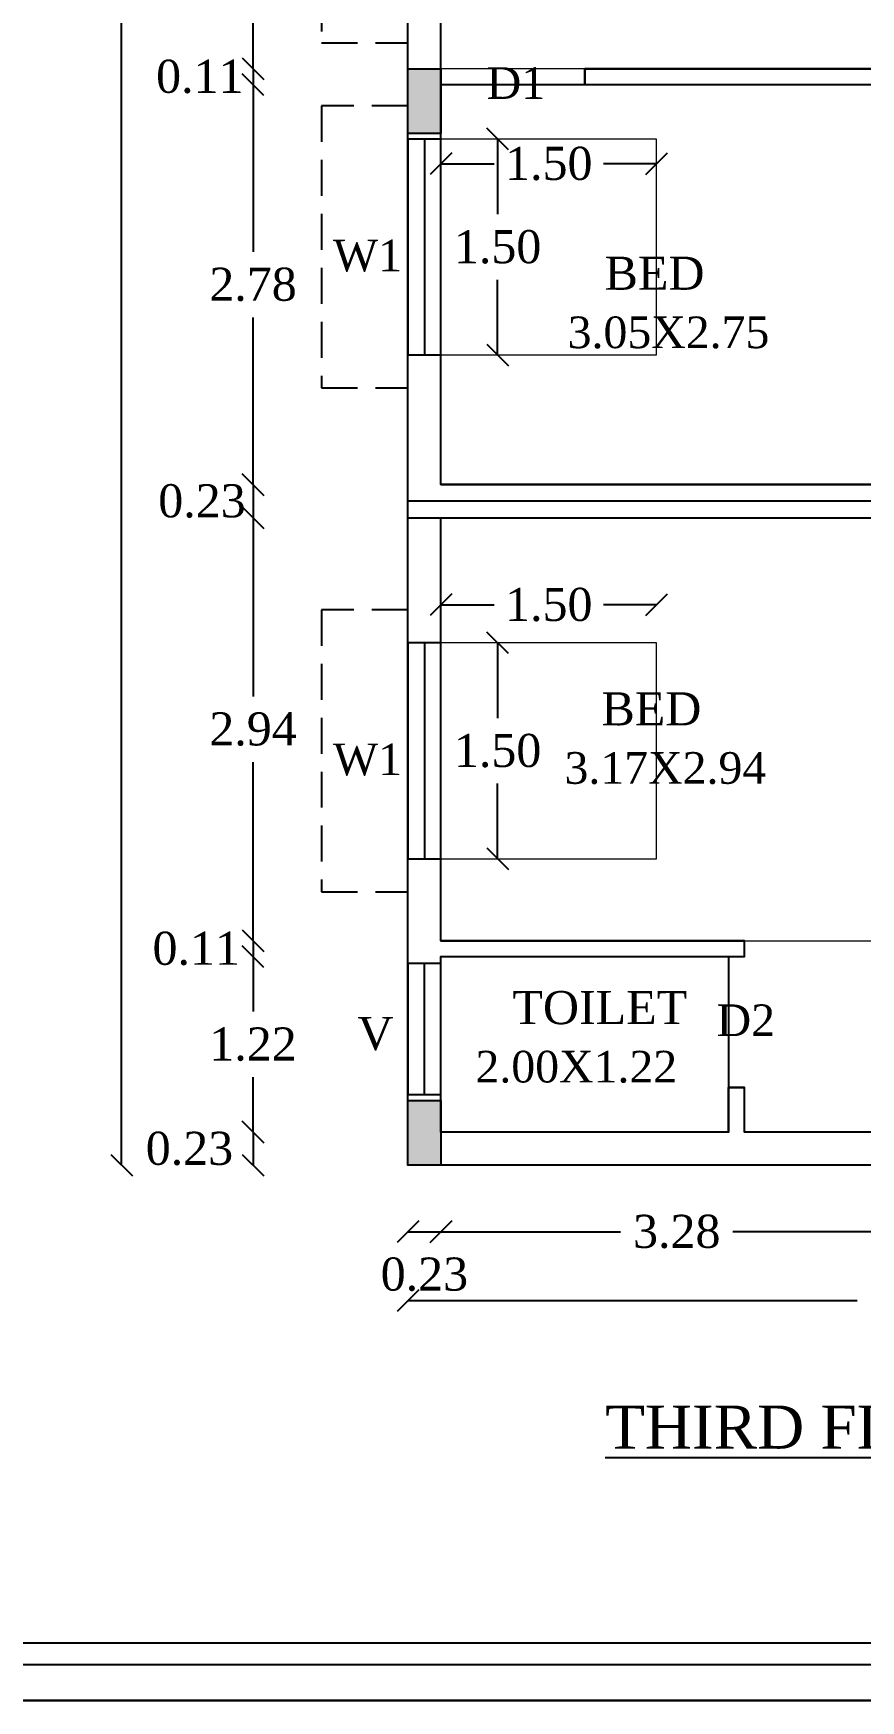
# Model space of a CAD drawing. Header units: metres. Extents: x 7608 to 7792, y -2400 to -2275.
# Drawn here: x 7679.7 to 7685.45, y -2335.22 to -2323.63 of the extents above; entities that cross this region are included whole.
import ezdxf

# ---------------------------------------------------------------- set-up
doc = ezdxf.new("R2010")
doc.units = ezdxf.units.M
doc.header["$MEASUREMENT"] = 0
doc.linetypes.add('HIDDEN', pattern=[0.375, 0.25, -0.125])
doc.layers.add('BLK_1_FLR_3_BLT_UP_AREA', color=1, linetype='Continuous', plot=False)
doc.layers.add('BLK_1_FLR_3_UNITFA_3', color=1, linetype='Continuous', plot=False)
for name, color, linetype in [('BLK_1_FLR_3_CARPET_AREA', 10, 'Continuous'), ('BLK_1_FLR_3_REGULAR_ROOM_6', 117, 'Continuous'), ('BLK_1_FLR_3_ROOF_AREA', 7, 'Continuous'), ('BLK_1_FLR_3_WC_BATH', 223, 'Continuous'), ('FLOOR-STILT', 7, 'Continuous')]:
    doc.layers.add(name, color=color, linetype=linetype)
for name, color, linetype, lineweight in [('BLK_1_FLR_3_KITCHEN', 163, 'Continuous', 0), ('BLK_1_FLR_3_REGULAR_ROOM_7', 234, 'Continuous', 0), ('BLK_1_FLR_3_ROOM_1_LIGHT_VENTILATION_1', 232, 'Continuous', 0), ('BLK_1_FLR_3_UNITFA_4', 163, 'Continuous', 0)]:
    doc.layers.add(name, color=color, linetype=linetype, lineweight=lineweight)
doc.styles.add('Isa-', font='times.ttf')
doc.styles.add('STYLE2', font='times.ttf')
doc.dimstyles.new('ISO-25', dxfattribs={"dimscale": 0, "dimtxt": 0.23, "dimasz": 0.15, "dimexe": 1.25, "dimexo": 0.625, "dimgap": 0.11, "dimtad": 0, "dimtih": 1, "dimtoh": 1, "dimzin": 1, "dimdsep": 46, "dimtxsty": 'STYLE2', "dimblk": 'OBLIQUE', "dimcen": 0, "dimse1": 1, "dimse2": 1, "dimclrd": 1, "dimclrt": 3, "dimadec": 0, "dimazin": 2, "dimtfac": 1, "dimtix": 1, "dimtofl": 0, "dimtmove": 0, "dimatfit": 3, "dimfxl": 0, "dimtolj": 1, "dimarcsym": 0})

# ---------------------------------------------------------------- blocks, each defined once
blk = doc.blocks.new('_Oblique')
at = {"color": 0, "linetype": 'ByBlock', "lineweight": -2}
blk.add_line((-0.5, -0.5), (0.5, 0.5), dxfattribs=at)
blk = doc.blocks.new('*D147')
at = {"color": 1, "lineweight": -2}
for p, q in [((7681.225, -2321.881), (7681.225, -2322.654)), ((7681.225, -2323.881), (7681.225, -2323.109))]:
    blk.add_line(p, q, dxfattribs=at)
at = {"layer": 'Defpoints', "color": 0}
for p in [(7683.858, -2321.881), (7681.225, -2323.881), (7684.392, -2323.881)]:
    blk.add_point(p, dxfattribs=at)
at = {"color": 1, "lineweight": -2, "xscale": 0.15, "yscale": 0.15, "zscale": 0.15}
for p, rotation in [((7681.225, -2321.881), 90), ((7681.225, -2323.881), 270)]:
    blk.add_blockref('_Oblique', p, dxfattribs=dict(at, rotation=rotation))
at = {"color": 3, "insert": (7681.225, -2322.881), "char_height": 0.23, "attachment_point": 5, "style": 'STYLE2'}
blk.add_mtext('\\A1;2.00', dxfattribs=at)
blk = doc.blocks.new('*D148')
at = {"color": 1, "lineweight": -2}
for p, q in [((7681.225, -2323.881), (7681.225, -2323.731)), ((7681.225, -2323.881), (7681.225, -2323.991)), ((7681.225, -2323.991), (7681.225, -2324.141))]:
    blk.add_line(p, q, dxfattribs=at)
at = {"layer": 'Defpoints', "color": 0}
for p in [(7684.392, -2323.881), (7681.225, -2323.991), (7684.392, -2323.991)]:
    blk.add_point(p, dxfattribs=at)
at = {"color": 1, "lineweight": -2, "xscale": 0.15, "yscale": 0.15, "zscale": 0.15}
for p, rotation in [((7681.225, -2323.881), 270), ((7681.225, -2323.991), 90)]:
    blk.add_blockref('_Oblique', p, dxfattribs=dict(at, rotation=rotation))
at = {"color": 3, "insert": (7680.855, -2323.936), "char_height": 0.23, "attachment_point": 5, "style": 'STYLE2'}
blk.add_mtext('\\A1;0.11', dxfattribs=at)
blk = doc.blocks.new('*D149')
at = {"color": 1, "lineweight": -2}
for p, q in [((7681.225, -2323.991), (7681.225, -2325.154)), ((7681.225, -2326.771), (7681.225, -2325.609))]:
    blk.add_line(p, q, dxfattribs=at)
at = {"layer": 'Defpoints', "color": 0}
for p in [(7684.392, -2323.991), (7681.225, -2326.771), (7684.32, -2326.771)]:
    blk.add_point(p, dxfattribs=at)
at = {"color": 1, "lineweight": -2, "xscale": 0.15, "yscale": 0.15, "zscale": 0.15}
for p, rotation in [((7681.225, -2323.991), 90), ((7681.225, -2326.771), 270)]:
    blk.add_blockref('_Oblique', p, dxfattribs=dict(at, rotation=rotation))
at = {"color": 3, "insert": (7681.225, -2325.381), "char_height": 0.23, "attachment_point": 5, "style": 'STYLE2'}
blk.add_mtext('\\A1;2.78', dxfattribs=at)
blk = doc.blocks.new('*D150')
at = {"color": 1, "lineweight": -2}
blk.add_line((7681.225, -2326.771), (7681.225, -2327.001), dxfattribs=at)
at = {"layer": 'Defpoints', "color": 0}
for p in [(7684.32, -2326.771), (7681.225, -2327.001), (7684.31, -2327.001)]:
    blk.add_point(p, dxfattribs=at)
at = {"color": 1, "lineweight": -2, "xscale": 0.15, "yscale": 0.15, "zscale": 0.15}
for p, rotation in [((7681.225, -2326.771), 90), ((7681.225, -2327.001), 270)]:
    blk.add_blockref('_Oblique', p, dxfattribs=dict(at, rotation=rotation))
at = {"color": 3, "insert": (7680.87, -2326.886), "char_height": 0.23, "attachment_point": 5, "style": 'STYLE2'}
blk.add_mtext('\\A1;0.23', dxfattribs=at)
blk = doc.blocks.new('*D151')
at = {"color": 1, "lineweight": -2}
for p, q in [((7681.225, -2327.001), (7681.225, -2328.244)), ((7681.225, -2329.941), (7681.225, -2328.699))]:
    blk.add_line(p, q, dxfattribs=at)
at = {"layer": 'Defpoints', "color": 0}
for p in [(7684.31, -2327.001), (7681.225, -2329.941), (7683.391, -2329.941)]:
    blk.add_point(p, dxfattribs=at)
at = {"color": 1, "lineweight": -2, "xscale": 0.15, "yscale": 0.15, "zscale": 0.15}
for p, rotation in [((7681.225, -2327.001), 90), ((7681.225, -2329.941), 270)]:
    blk.add_blockref('_Oblique', p, dxfattribs=dict(at, rotation=rotation))
at = {"color": 3, "insert": (7681.225, -2328.471), "char_height": 0.23, "attachment_point": 5, "style": 'STYLE2'}
blk.add_mtext('\\A1;2.94', dxfattribs=at)
blk = doc.blocks.new('*D152')
at = {"color": 1, "lineweight": -2}
for p, q in [((7681.225, -2329.941), (7681.225, -2329.791)), ((7681.225, -2329.941), (7681.225, -2330.051)), ((7681.225, -2330.051), (7681.225, -2330.201))]:
    blk.add_line(p, q, dxfattribs=at)
at = {"layer": 'Defpoints', "color": 0}
for p in [(7683.391, -2329.941), (7681.225, -2330.051), (7683.398, -2330.051)]:
    blk.add_point(p, dxfattribs=at)
at = {"color": 1, "lineweight": -2, "xscale": 0.15, "yscale": 0.15, "zscale": 0.15}
for p, rotation in [((7681.225, -2329.941), 270), ((7681.225, -2330.051), 90)]:
    blk.add_blockref('_Oblique', p, dxfattribs=dict(at, rotation=rotation))
at = {"color": 3, "insert": (7680.83, -2329.996), "char_height": 0.23, "attachment_point": 5, "style": 'STYLE2'}
blk.add_mtext('\\A1;0.11', dxfattribs=at)
blk = doc.blocks.new('*D153')
at = {"color": 1, "lineweight": -2}
for p, q in [((7681.225, -2330.051), (7681.225, -2330.434)), ((7681.225, -2331.271), (7681.225, -2330.889))]:
    blk.add_line(p, q, dxfattribs=at)
at = {"layer": 'Defpoints', "color": 0}
for p in [(7683.398, -2330.051), (7681.225, -2331.271), (7683.359, -2331.271)]:
    blk.add_point(p, dxfattribs=at)
at = {"color": 1, "lineweight": -2, "xscale": 0.15, "yscale": 0.15, "zscale": 0.15}
for p, rotation in [((7681.225, -2330.051), 90), ((7681.225, -2331.271), 270)]:
    blk.add_blockref('_Oblique', p, dxfattribs=dict(at, rotation=rotation))
at = {"color": 3, "insert": (7681.225, -2330.661), "char_height": 0.23, "attachment_point": 5, "style": 'STYLE2'}
blk.add_mtext('\\A1;1.22', dxfattribs=at)
blk = doc.blocks.new('*D154')
at = {"color": 1, "lineweight": -2}
blk.add_line((7681.225, -2331.271), (7681.225, -2331.501), dxfattribs=at)
at = {"layer": 'Defpoints', "color": 0}
for p in [(7683.359, -2331.271), (7681.225, -2331.501), (7683.372, -2331.501)]:
    blk.add_point(p, dxfattribs=at)
at = {"color": 1, "lineweight": -2, "xscale": 0.15, "yscale": 0.15, "zscale": 0.15}
for p, rotation in [((7681.225, -2331.271), 90), ((7681.225, -2331.501), 270)]:
    blk.add_blockref('_Oblique', p, dxfattribs=dict(at, rotation=rotation))
at = {"color": 3, "insert": (7680.783, -2331.386), "char_height": 0.23, "attachment_point": 5, "style": 'STYLE2'}
blk.add_mtext('\\A1;0.23', dxfattribs=at)
blk = doc.blocks.new('*D161')
at = {"color": 1, "lineweight": -2}
for p, q in [((7680.311, -2300.561), (7680.311, -2315.804)), ((7680.311, -2331.501), (7680.311, -2316.259))]:
    blk.add_line(p, q, dxfattribs=at)
at = {"layer": 'Defpoints', "color": 0}
for p in [(7680.311, -2300.561), (7685.049, -2300.561), (7685.049, -2331.501)]:
    blk.add_point(p, dxfattribs=at)
at = {"color": 1, "lineweight": -2, "xscale": 0.15, "yscale": 0.15, "zscale": 0.15}
for p, rotation in [((7680.311, -2300.561), 90), ((7680.311, -2331.501), 270)]:
    blk.add_blockref('_Oblique', p, dxfattribs=dict(at, rotation=rotation))
at = {"color": 3, "insert": (7680.311, -2316.031), "char_height": 0.23, "attachment_point": 5, "style": 'STYLE2'}
blk.add_mtext('\\A1;30.94', dxfattribs=at)
blk = doc.blocks.new('*D187')
at = {"color": 1, "lineweight": -2}
blk.add_line((7682.302, -2331.963), (7682.532, -2331.963), dxfattribs=at)
at = {"layer": 'Defpoints', "color": 0}
for p in [(7682.302, -2331.01), (7682.532, -2331.01), (7682.532, -2331.963)]:
    blk.add_point(p, dxfattribs=at)
at = {"color": 1, "lineweight": -2, "xscale": 0.15, "yscale": 0.15, "zscale": 0.15, "rotation": 180}
blk.add_blockref('_Oblique', (7682.302, -2331.963), dxfattribs=at)
at = {"color": 1, "lineweight": -2, "xscale": 0.15, "yscale": 0.15, "zscale": 0.15}
blk.add_blockref('_Oblique', (7682.532, -2331.963), dxfattribs=at)
at = {"color": 3, "insert": (7682.417, -2332.26), "char_height": 0.23, "attachment_point": 5, "style": 'STYLE2'}
blk.add_mtext('\\A1;0.23', dxfattribs=at)
blk = doc.blocks.new('*D188')
at = {"color": 1, "lineweight": -2}
for p, q in [((7682.532, -2331.963), (7683.781, -2331.963)), ((7685.812, -2331.963), (7684.562, -2331.963))]:
    blk.add_line(p, q, dxfattribs=at)
at = {"layer": 'Defpoints', "color": 0}
for p in [(7682.532, -2331.01), (7685.812, -2331.501), (7685.812, -2331.963)]:
    blk.add_point(p, dxfattribs=at)
at = {"color": 1, "lineweight": -2, "xscale": 0.15, "yscale": 0.15, "zscale": 0.15, "rotation": 180}
blk.add_blockref('_Oblique', (7682.532, -2331.963), dxfattribs=at)
at = {"color": 1, "lineweight": -2, "xscale": 0.15, "yscale": 0.15, "zscale": 0.15}
blk.add_blockref('_Oblique', (7685.812, -2331.963), dxfattribs=at)
at = {"color": 3, "insert": (7684.172, -2331.963), "char_height": 0.23, "attachment_point": 5, "style": 'STYLE2'}
blk.add_mtext('\\A1;3.28', dxfattribs=at)
blk = doc.blocks.new('*D190')
at = {"color": 1, "lineweight": -2}
for p, q in [((7682.302, -2332.442), (7685.427, -2332.442)), ((7689.312, -2332.442), (7686.187, -2332.442))]:
    blk.add_line(p, q, dxfattribs=at)
at = {"layer": 'Defpoints', "color": 0}
for p in [(7682.302, -2331.501), (7689.312, -2331.501), (7689.312, -2332.442)]:
    blk.add_point(p, dxfattribs=at)
at = {"color": 1, "lineweight": -2, "xscale": 0.15, "yscale": 0.15, "zscale": 0.15, "rotation": 180}
blk.add_blockref('_Oblique', (7682.302, -2332.442), dxfattribs=at)
at = {"color": 1, "lineweight": -2, "xscale": 0.15, "yscale": 0.15, "zscale": 0.15}
blk.add_blockref('_Oblique', (7689.312, -2332.442), dxfattribs=at)
at = {"color": 3, "insert": (7685.807, -2332.442), "char_height": 0.23, "attachment_point": 5, "style": 'STYLE2'}
blk.add_mtext('\\A1;7.01', dxfattribs=at)
blk = doc.blocks.new('*D434')
at = {"layer": 'BLK_1_FLR_3_ROOM_1_LIGHT_VENTILATION_1', "color": 232, "lineweight": -2}
for p, q in [((7682.532, -2324.541), (7682.901, -2324.541)), ((7684.032, -2324.541), (7683.663, -2324.541))]:
    blk.add_line(p, q, dxfattribs=at)
at = {"layer": 'Defpoints', "color": 0}
for p in [(7682.532, -2324.37), (7684.032, -2324.37), (7682.532, -2324.541)]:
    blk.add_point(p, dxfattribs=at)
at = {"layer": 'BLK_1_FLR_3_ROOM_1_LIGHT_VENTILATION_1', "color": 232, "lineweight": -2, "xscale": 0.15, "yscale": 0.15, "zscale": 0.15, "rotation": 180}
blk.add_blockref('_Oblique', (7682.532, -2324.541), dxfattribs=at)
at = {"layer": 'BLK_1_FLR_3_ROOM_1_LIGHT_VENTILATION_1', "color": 232, "lineweight": -2, "xscale": 0.15, "yscale": 0.15, "zscale": 0.15}
blk.add_blockref('_Oblique', (7684.032, -2324.541), dxfattribs=at)
at = {"layer": 'BLK_1_FLR_3_ROOM_1_LIGHT_VENTILATION_1', "color": 232, "insert": (7683.282, -2324.541), "char_height": 0.23, "attachment_point": 5, "style": 'STYLE2'}
blk.add_mtext('\\A1;1.50', dxfattribs=at)
blk = doc.blocks.new('*D435')
at = {"layer": 'BLK_1_FLR_3_ROOM_1_LIGHT_VENTILATION_1', "color": 232, "lineweight": -2}
for p, q in [((7682.926, -2324.37), (7682.926, -2324.892)), ((7682.926, -2325.87), (7682.926, -2325.347))]:
    blk.add_line(p, q, dxfattribs=at)
at = {"layer": 'Defpoints', "color": 0}
for p in [(7684.032, -2324.37), (7682.926, -2325.87), (7684.032, -2325.87)]:
    blk.add_point(p, dxfattribs=at)
at = {"layer": 'BLK_1_FLR_3_ROOM_1_LIGHT_VENTILATION_1', "color": 232, "lineweight": -2, "xscale": 0.15, "yscale": 0.15, "zscale": 0.15}
for p, rotation in [((7682.926, -2324.37), 90), ((7682.926, -2325.87), 270)]:
    blk.add_blockref('_Oblique', p, dxfattribs=dict(at, rotation=rotation))
at = {"layer": 'BLK_1_FLR_3_ROOM_1_LIGHT_VENTILATION_1', "color": 232, "insert": (7682.926, -2325.12), "char_height": 0.23, "attachment_point": 5, "style": 'STYLE2'}
blk.add_mtext('\\A1;1.50', dxfattribs=at)
blk = doc.blocks.new('*D436')
at = {"layer": 'BLK_1_FLR_3_ROOM_1_LIGHT_VENTILATION_1', "color": 232, "lineweight": -2}
for p, q in [((7682.532, -2327.606), (7682.901, -2327.606)), ((7684.032, -2327.606), (7683.663, -2327.606))]:
    blk.add_line(p, q, dxfattribs=at)
at = {"layer": 'Defpoints', "color": 0}
for p in [(7682.532, -2327.606), (7682.532, -2327.871), (7684.032, -2327.871)]:
    blk.add_point(p, dxfattribs=at)
at = {"layer": 'BLK_1_FLR_3_ROOM_1_LIGHT_VENTILATION_1', "color": 232, "lineweight": -2, "xscale": 0.15, "yscale": 0.15, "zscale": 0.15, "rotation": 180}
blk.add_blockref('_Oblique', (7682.532, -2327.606), dxfattribs=at)
at = {"layer": 'BLK_1_FLR_3_ROOM_1_LIGHT_VENTILATION_1', "color": 232, "lineweight": -2, "xscale": 0.15, "yscale": 0.15, "zscale": 0.15}
blk.add_blockref('_Oblique', (7684.032, -2327.606), dxfattribs=at)
at = {"layer": 'BLK_1_FLR_3_ROOM_1_LIGHT_VENTILATION_1', "color": 232, "insert": (7683.282, -2327.606), "char_height": 0.23, "attachment_point": 5, "style": 'STYLE2'}
blk.add_mtext('\\A1;1.50', dxfattribs=at)
blk = doc.blocks.new('*D437')
at = {"layer": 'BLK_1_FLR_3_ROOM_1_LIGHT_VENTILATION_1', "color": 232, "lineweight": -2}
for p, q in [((7682.926, -2327.871), (7682.926, -2328.394)), ((7682.926, -2329.371), (7682.926, -2328.848))]:
    blk.add_line(p, q, dxfattribs=at)
at = {"layer": 'Defpoints', "color": 0}
for p in [(7684.032, -2327.871), (7682.926, -2329.371), (7684.032, -2329.371)]:
    blk.add_point(p, dxfattribs=at)
at = {"layer": 'BLK_1_FLR_3_ROOM_1_LIGHT_VENTILATION_1', "color": 232, "lineweight": -2, "xscale": 0.15, "yscale": 0.15, "zscale": 0.15}
for p, rotation in [((7682.926, -2327.871), 90), ((7682.926, -2329.371), 270)]:
    blk.add_blockref('_Oblique', p, dxfattribs=dict(at, rotation=rotation))
at = {"layer": 'BLK_1_FLR_3_ROOM_1_LIGHT_VENTILATION_1', "color": 232, "insert": (7682.926, -2328.621), "char_height": 0.23, "attachment_point": 5, "style": 'STYLE2'}
blk.add_mtext('\\A1;1.50', dxfattribs=at)

msp = doc.modelspace()

# ---------------------------------------------------------------- hatches: boundary and pattern name
h = msp.add_hatch(color=5)
h.dxf.hatch_style = 1
h.paths.add_polyline_path([(7682.30192, -2324.33125), (7682.53192, -2324.33125), (7682.53192, -2323.88125), (7682.30192, -2323.88125)])
h = msp.add_hatch(color=5)
h.dxf.hatch_style = 1
h.paths.add_polyline_path([(7682.30192, -2331.50125), (7682.53192, -2331.50125), (7682.53192, -2331.05125), (7682.30192, -2331.05125)])

# ---------------------------------------------------------------- linework, layer by layer
for p, q in [((7682.53192, -2326.77125), (7682.53192, -2318.80125)), ((7683.53192, -2323.88125), (7686.41192, -2323.88125)), ((7683.53192, -2323.99125), (7683.53192, -2323.88125)), ((7683.53192, -2323.99125), (7685.58192, -2323.99125)), ((7682.53192, -2326.77125), (7685.58192, -2326.77125)), ((7682.30192, -2327.00125), (7685.81192, -2327.00125)), ((7682.53192, -2329.94125), (7682.53192, -2327.00125)), ((7682.53192, -2329.94125), (7684.64192, -2329.94125)), ((7684.64192, -2330.05125), (7684.64192, -2329.94125)), ((7682.53192, -2330.05125), (7684.64192, -2330.05125)), ((7682.53192, -2331.27125), (7682.53192, -2330.05125)), ((7684.53192, -2330.96125), (7684.64192, -2330.96125)), ((7684.53192, -2331.27125), (7684.53192, -2330.96125)), ((7684.64192, -2331.27125), (7684.64192, -2330.96125)), ((7684.53192, -2331.27125), (7682.53192, -2331.27125)), ((7685.70192, -2331.27125), (7684.64192, -2331.27125))]:
    msp.add_line(p, q)
at = {"color": 2}
for p, q in [((7682.41692, -2324.36963), (7682.41692, -2325.86963)), ((7682.41692, -2327.87113), (7682.41692, -2329.37113)), ((7682.41692, -2331.00993), (7682.41692, -2330.09993))]:
    msp.add_line(p, q, dxfattribs=at)
at = {"color": 4}
for points in [[(7654.99647, -2275.22286), (7747.87877, -2275.22286), (7747.87877, -2335.22229), (7654.99647, -2335.22229)], [(7655.24647, -2275.47286), (7747.62877, -2275.47286), (7747.62877, -2334.97229), (7655.24647, -2334.97229)], [(7655.39647, -2275.62286), (7747.47877, -2275.62286), (7747.47877, -2334.82229), (7655.39647, -2334.82229)]]:
    msp.add_lwpolyline(points, close=True, dxfattribs=at)
msp.add_lwpolyline([(7682.30192, -2300.56125), (7689.31192, -2300.56125), (7689.31192, -2331.50125), (7682.30192, -2331.50125)], close=True)
at = {"color": 2, "linetype": 'HIDDEN'}
for points in [[(7682.30192, -2321.87125), (7681.70192, -2321.87125), (7681.70192, -2323.70125), (7682.30192, -2323.70125)], [(7682.30192, -2324.13963), (7681.70192, -2324.13963), (7681.70192, -2326.09963), (7682.30192, -2326.09963)], [(7682.30192, -2327.64113), (7681.70192, -2327.64113), (7681.70192, -2329.60113), (7682.30192, -2329.60113)]]:
    msp.add_lwpolyline(points, dxfattribs=at)
at = {"color": 5}
for points in [[(7682.30192, -2323.88125), (7682.53192, -2323.88125), (7682.53192, -2324.33125), (7682.30192, -2324.33125)], [(7682.30192, -2331.05125), (7682.53192, -2331.05125), (7682.53192, -2331.50125), (7682.30192, -2331.50125)]]:
    msp.add_lwpolyline(points, close=True, dxfattribs=at)
at = {"color": 2}
for points in [[(7682.30192, -2325.86963), (7682.53192, -2325.86963), (7682.53192, -2324.36963), (7682.30192, -2324.36963)], [(7682.30192, -2329.37113), (7682.53192, -2329.37113), (7682.53192, -2327.87113), (7682.30192, -2327.87113)], [(7682.53192, -2330.09993), (7682.30192, -2330.09993), (7682.30192, -2331.00993), (7682.53192, -2331.00993)]]:
    msp.add_lwpolyline(points, close=True, dxfattribs=at)
at = {"layer": 'BLK_1_FLR_3_BLT_UP_AREA', "color": 3}
msp.add_lwpolyline([(7682.30192, -2300.56125), (7689.31192, -2300.56125), (7689.31192, -2331.50125), (7682.30192, -2331.50125)], close=True, dxfattribs=at)
at = {"layer": 'BLK_1_FLR_3_CARPET_AREA', "color": 25}
msp.add_lwpolyline([(7682.53192, -2317.36125), (7684.66192, -2317.36125), (7684.66192, -2318.80125), (7686.41192, -2318.80125), (7686.41192, -2321.77125), (7683.53192, -2321.77125), (7683.53192, -2321.88125), (7686.41192, -2321.88125), (7686.41192, -2323.88125), (7683.53192, -2323.88125), (7683.53192, -2323.99125), (7685.58192, -2323.99125), (7685.58192, -2326.77125), (7682.53192, -2326.77125), (7682.53192, -2318.80125), (7683.75192, -2318.80125), (7683.75192, -2318.69125), (7682.53192, -2318.69125)], close=True, dxfattribs=at)
msp.add_lwpolyline([(7685.70192, -2331.27125), (7684.64192, -2331.27125), (7684.64192, -2330.96125), (7684.53192, -2330.96125), (7684.53192, -2331.27125), (7682.53192, -2331.27125), (7682.53192, -2330.05125), (7684.64192, -2330.05125), (7684.64192, -2329.94125), (7682.53192, -2329.94125), (7682.53192, -2327.00125), (7685.81192, -2327.00125)], dxfattribs=at)
at = {"layer": 'BLK_1_FLR_3_KITCHEN', "color": 1}
msp.add_lwpolyline([(7686.41192, -2323.88125), (7682.53192, -2323.88125), (7682.53192, -2321.88125), (7686.41192, -2321.88125)], close=True, dxfattribs=at)
at = {"layer": 'BLK_1_FLR_3_REGULAR_ROOM_6', "color": 1}
msp.add_lwpolyline([(7685.58192, -2326.77125), (7682.53192, -2326.77125), (7682.53192, -2323.99125), (7685.58192, -2323.99125)], close=True, dxfattribs=at)
msp.add_lwpolyline([(7685.58192, -2326.77125), (7682.53192, -2326.77125), (7682.53192, -2323.99125), (7685.58192, -2323.99125)], close=True, dxfattribs=at)
at = {"layer": 'BLK_1_FLR_3_REGULAR_ROOM_7', "color": 1}
msp.add_lwpolyline([(7682.53192, -2329.94125), (7685.70192, -2329.94125), (7685.70192, -2327.00125), (7682.53192, -2327.00125)], close=True, dxfattribs=at)
at = {"layer": 'BLK_1_FLR_3_ROOF_AREA', "color": 54}
msp.add_lwpolyline([(7682.30192, -2300.56125), (7689.31192, -2300.56125), (7689.31192, -2331.50125), (7682.30192, -2331.50125)], close=True, dxfattribs=at)
at = {"layer": 'BLK_1_FLR_3_ROOM_1_LIGHT_VENTILATION_1', "color": 232}
for points in [[(7682.53192, -2325.86963), (7684.03192, -2325.86963), (7684.03192, -2324.36963), (7682.53192, -2324.36963)], [(7682.53192, -2329.37113), (7684.03192, -2329.37113), (7684.03192, -2327.87113), (7682.53192, -2327.87113)]]:
    msp.add_lwpolyline(points, close=True, dxfattribs=at)
at = {"layer": 'BLK_1_FLR_3_UNITFA_3', "color": 234}
msp.add_lwpolyline([(7682.30192, -2317.24742), (7684.89192, -2317.24742), (7684.89192, -2318.57125), (7686.64192, -2318.57125), (7686.64192, -2323.88125), (7686.64192, -2323.99625), (7685.81192, -2323.99625), (7685.69692, -2323.99625), (7685.69692, -2326.77125), (7685.69692, -2326.88625), (7682.30192, -2326.88625)], close=True, dxfattribs=at)
at = {"layer": 'BLK_1_FLR_3_UNITFA_4', "color": 234}
msp.add_lwpolyline([(7682.30192, -2326.88625), (7685.69692, -2326.88625), (7685.69692, -2323.99625), (7686.64192, -2323.99625), (7686.64192, -2321.77125), (7689.31192, -2321.77125), (7689.31192, -2331.50125), (7682.30192, -2331.50125), (7682.30192, -2331.50125)], close=True, dxfattribs=at)
at = {"layer": 'BLK_1_FLR_3_WC_BATH', "color": 3}
msp.add_lwpolyline([(7684.53192, -2331.27125), (7682.53192, -2331.27125), (7682.53192, -2330.05125), (7684.53192, -2330.05125)], close=True, dxfattribs=at)
at = {"layer": 'FLOOR-STILT', "color": 64}
msp.add_lwpolyline([(7654.99647, -2335.22229), (7747.87877, -2335.22229), (7747.87877, -2275.22286), (7654.99647, -2275.22286)], close=True, dxfattribs=at)

# ---------------------------------------------------------------- texts
at = {"color": 2, "style": 'Isa-'}
for s, p in [('D1', (7682.85064, -2324.09036)), ('D2', (7684.44931, -2330.60361))]:
    msp.add_text(s, height=0.22, dxfattribs=at).set_placement(p)
at = {"color": 2, "linetype": 'HIDDEN', "style": 'Isa-'}
for s, height, p in [('W1', 0.22, (7681.78187, -2325.28889)), ('W1', 0.22, (7681.78187, -2328.79039)), ('V', 0.23, (7681.95097, -2330.70065))]:
    msp.add_text(s, height=height, dxfattribs=at).set_placement(p)
at = {"color": 6, "style": 'Isa-'}
for s, p in [('BED', (7683.67013, -2325.4171)), ('BED', (7683.64836, -2328.44445)), ('TOILET', (7683.02918, -2330.52053))]:
    msp.add_text(s, height=0.23, dxfattribs=at).set_placement(p)
at = {"color": 3, "style": 'Isa-'}
for s, p in [('3.05X2.75', (7683.41302, -2325.82279)), ('3.17X2.94', (7683.39125, -2328.85014)), ('2.00X1.22', (7682.77207, -2330.92622))]:
    msp.add_text(s, height=0.22, dxfattribs=at).set_placement(p)
at = {"color": 3, "lineweight": 25, "style": 'Isa-'}
msp.add_text('%%UTHIRD FLOOR PLAN', height=0.3, dxfattribs=at).set_placement((7683.67373, -2333.47147))

# ---------------------------------------------------------------- dimensions: what is measured, and where the dimension line sits
at = {"color": 7}
for base, p1, p2, override, picture, middle in [((7680.31113, -2300.56125), (7685.04938, -2331.50125), (7685.04938, -2300.56125), {"dimscale": 1}, '*D161', (7680.31113, -2316.03125)), ((7681.22542, -2323.88125), (7683.85787, -2321.88125), (7684.39174, -2323.88125), {"dimscale": 1, "dimtmove": 1}, '*D147', (7681.22542, -2322.88125)), ((7681.22542, -2326.77125), (7684.39174, -2323.99125), (7684.32024, -2326.77125), {"dimscale": 1, "dimtmove": 1}, '*D149', (7681.22542, -2325.38125)), ((7681.22542, -2329.94125), (7684.31003, -2327.00125), (7683.39131, -2329.94125), {"dimscale": 1, "dimtmove": 1}, '*D151', (7681.22542, -2328.47125)), ((7681.22542, -2331.27125), (7683.39768, -2330.05125), (7683.35904, -2331.27125), {"dimscale": 1, "dimtmove": 1}, '*D153', (7681.22542, -2330.66125))]:
    dim = msp.add_linear_dim(base=base, p1=p1, p2=p2, angle=90, dimstyle='ISO-25', override=override, dxfattribs=at)
    dim.commit()
    dim.dimension.update_dxf_attribs({"geometry": picture, "text_midpoint": middle})
for base, p1, p2, picture, middle in [((7681.22542, -2323.99125), (7684.39174, -2323.88125), (7684.39174, -2323.99125), '*D148', (7680.85498, -2323.93625)), ((7681.22542, -2327.00125), (7684.32024, -2326.77125), (7684.31003, -2327.00125), '*D150', (7680.87028, -2326.88625)), ((7681.22542, -2330.05125), (7683.39131, -2329.94125), (7683.39768, -2330.05125), '*D152', (7680.82971, -2329.99625)), ((7681.22542, -2331.50125), (7683.35904, -2331.27125), (7683.37179, -2331.50125), '*D154', (7680.78326, -2331.38625))]:
    dim = msp.add_linear_dim(base=base, p1=p1, p2=p2, angle=90, dimstyle='ISO-25', override={"dimscale": 1, "dimtmove": 1}, dxfattribs=at)
    dim.commit()
    dim.dimension.update_dxf_attribs({"geometry": picture, "text_midpoint": middle, "dimtype": 160})
dim = msp.add_linear_dim(base=(7682.53192, -2331.9633), p1=(7682.30192, -2331.00993), p2=(7682.53192, -2331.00993), dimstyle='ISO-25', override={"dimscale": 1, "dimtmove": 2}, dxfattribs=at)
dim.commit()
dim.dimension.update_dxf_attribs({"geometry": '*D187', "text_midpoint": (7682.41692, -2332.26015), "dimtype": 160})
for base, p1, p2, override, picture, middle in [((7685.81192, -2331.9633), (7682.53192, -2331.00993), (7685.81192, -2331.50125), {"dimscale": 1, "dimtmove": 1}, '*D188', (7684.17192, -2331.9633)), ((7689.31192, -2332.44247), (7682.30192, -2331.50125), (7689.31192, -2331.50125), {"dimscale": 1}, '*D190', (7685.80692, -2332.44247))]:
    dim = msp.add_linear_dim(base=base, p1=p1, p2=p2, dimstyle='ISO-25', override=override, dxfattribs=at)
    dim.commit()
    dim.dimension.update_dxf_attribs({"geometry": picture, "text_midpoint": middle})
at = {"layer": 'BLK_1_FLR_3_ROOM_1_LIGHT_VENTILATION_1', "color": 232}
for base, p1, p2, picture, middle in [((7682.92628, -2325.86963), (7684.03192, -2324.36963), (7684.03192, -2325.86963), '*D435', (7682.92628, -2325.11963)), ((7682.92628, -2329.37113), (7684.03192, -2327.87113), (7684.03192, -2329.37113), '*D437', (7682.92628, -2328.62113))]:
    dim = msp.add_linear_dim(base=base, p1=p1, p2=p2, angle=90, dimstyle='ISO-25', override={"dimscale": 1, "dimclrd": 232, "dimclrt": 232}, dxfattribs=at)
    dim.commit()
    dim.dimension.update_dxf_attribs({"geometry": picture, "text_midpoint": middle})
for base, p1, p2, picture, middle in [((7682.53192, -2324.54095), (7684.03192, -2324.36963), (7682.53192, -2324.36963), '*D434', (7683.28192, -2324.54095)), ((7682.53192, -2327.60591), (7684.03192, -2327.87113), (7682.53192, -2327.87113), '*D436', (7683.28192, -2327.60591))]:
    dim = msp.add_linear_dim(base=base, p1=p1, p2=p2, dimstyle='ISO-25', override={"dimscale": 1, "dimclrd": 232, "dimclrt": 232}, dxfattribs=at)
    dim.commit()
    dim.dimension.update_dxf_attribs({"geometry": picture, "text_midpoint": middle})

doc.saveas('drawing.dxf')
